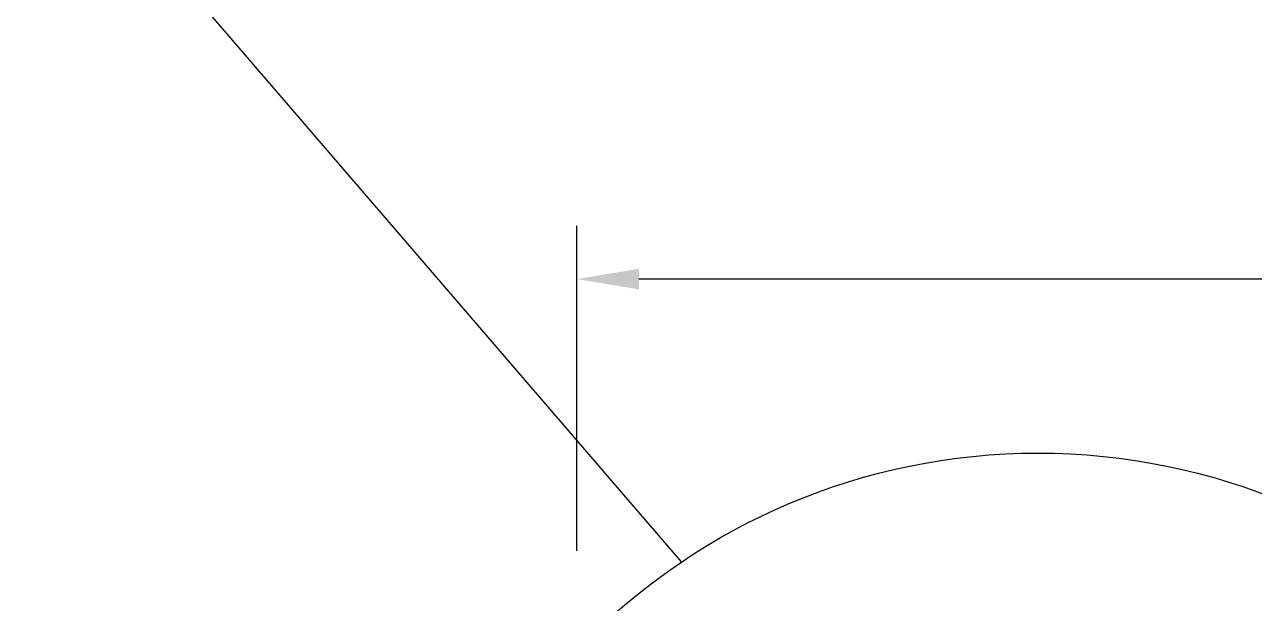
# Model space of a CAD drawing. Header units: millimetres. Extents: x -6 to 705, y -10 to 538.
# Drawn here: x 165.3 to 220.9, y 239.3 to 265.4 of the extents above; entities that cross this region are included whole.
import ezdxf

# ---------------------------------------------------------------- set-up
doc = ezdxf.new("R2010")
doc.units = ezdxf.units.MM

msp = doc.modelspace()

# ---------------------------------------------------------------- linework, layer by layer
at = {"color": 1}
msp.add_line((195.016, 241.13), (160.022, 281.821), dxfattribs=at)
at = {"color": 252}
for p, q in [((190.29, 241.628), (190.29, 256.313)), ((427.49, 253.913), (193.09, 253.913))]:
    msp.add_line(p, q, dxfattribs=at)
at = {"color": 1}
msp.add_circle((211.123, 217.228), 28.822, dxfattribs=at)
at = {"color": 252}
msp.add_solid([(193.09, 254.379), (193.09, 253.446), (190.29, 253.913)], dxfattribs=at)

doc.saveas('drawing.dxf')
